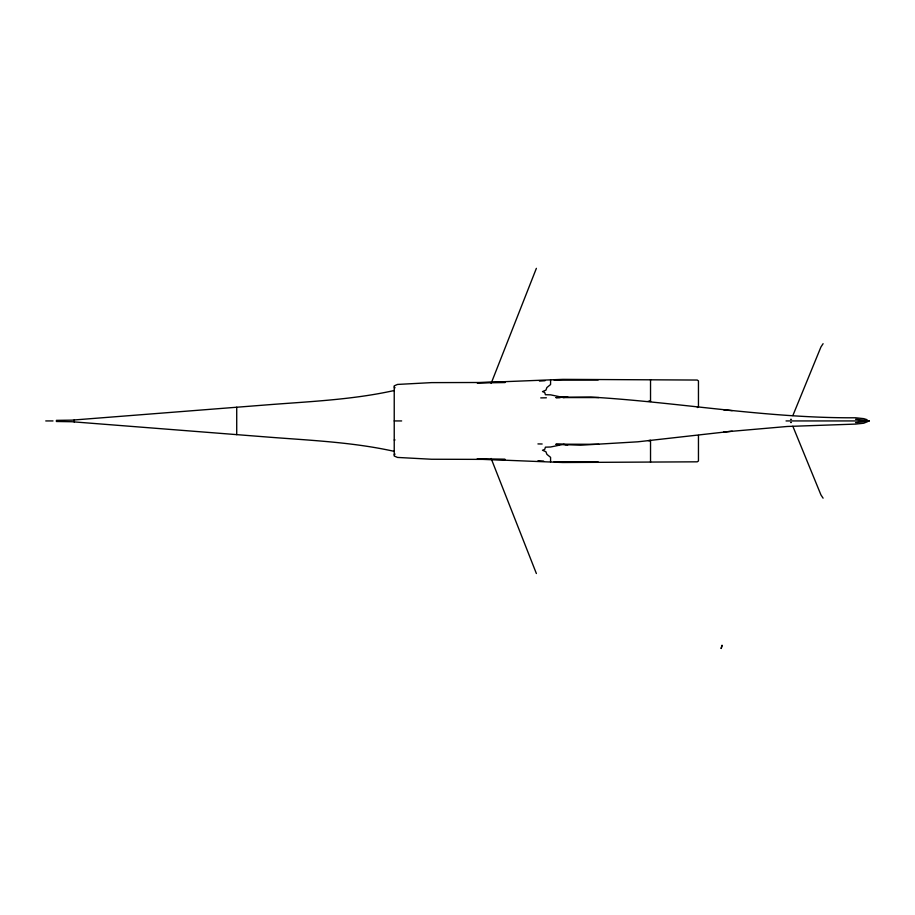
<?xml version="1.0" encoding="UTF-8"?>
<svg xmlns="http://www.w3.org/2000/svg" width="915" height="915" viewBox="0 0 915 915"><rect width="100%" height="100%" fill="white"/><g stroke="black" fill="none" stroke-linecap="round" stroke-linejoin="round"><path stroke-width="1.37" d="M491.149 383.374L536.373 268.347M792.848 415.593L820.927 347.014L823.088 343.697M394.228 454.847L395.04 454.08M697.333 407.552L698.454 406.786L698.454 380.88L697.23 380.045L562.839 379.359L477.047 382.779L505.206 382.436L431.583 382.619L397.476 384.437L394.228 385.856L394.228 456.013L397.476 457.431L431.583 459.25L505.206 459.433L477.047 459.09L562.839 462.51L697.23 461.823L698.454 460.988L698.454 435.414M857.081 419.356L869.25 420.934L857.081 422.513M550.578 461.926L550.578 457.34L546.884 454.32L545.923 451.747L542.492 450.249L544.7 449.414L545.42 447.172L550.578 447L562.576 444.541L556.057 444.324M394.228 390.511C353.144 399.649 311.043 401.456 269.204 404.693L71.919 420.145L56.398 420.362L56.398 421.495L71.919 421.735L269.204 437.176C311.043 440.412 353.144 442.219 394.228 451.358M564.143 444.313L562.839 444.541L580.545 445.216L637.824 441.808L732.194 431.194M649.353 401.388L650.531 401.262L648.152 401.25M855.571 422.581L856.509 422.524M550.578 379.942L550.578 384.529L546.884 387.548L545.923 390.133L542.492 391.62L544.7 392.455L545.42 394.708L550.578 394.834L562.576 397.339L556.057 397.545M394.228 440.012L395.04 439.943M723.696 432.006L787.38 426.47L855.571 424.091L863.691 423.233L867.752 421.575L866.94 419.642L863.691 418.635L855.571 417.778C766.804 418.361 679.285 402.303 590.941 397.053L562.839 397.327L564.143 397.568M539.427 381.075L544.997 380.72M554.101 380.183L598.181 379.942M559.317 397.133L567.815 396.984M540.742 397.899L546.369 397.796M556.034 397.693L560.117 397.613M856.509 419.344L855.571 419.287M648.152 440.618L650.531 440.607L649.353 440.481M598.181 461.926L554.101 461.686M562.839 397.568L598.89 397.568M790.56 419.356L791.441 419.356M45.75 420.934L53.013 420.934M394.228 420.934L401.651 420.934M786.042 420.934L869.25 420.934M598.89 444.313L556.034 444.175M790.56 422.513L791.441 422.513M537.94 443.924L542.149 443.992M556.48 444.679L559.317 444.736M564.978 444.839L567.815 444.884M538.031 460.703L543.601 461.057M723.696 409.863L732.194 410.675M394.228 387.022L395.04 387.788M823.088 498.172L820.927 494.855L792.848 426.276M491.149 458.495L536.373 573.522M650.531 379.645L650.531 401.525M650.531 440.344L650.531 462.224M236.722 407.198L236.722 434.671M74.344 419.699L74.344 422.17M722.015 645.372L721.192 648.438L722.015 645.372"/></g></svg>
